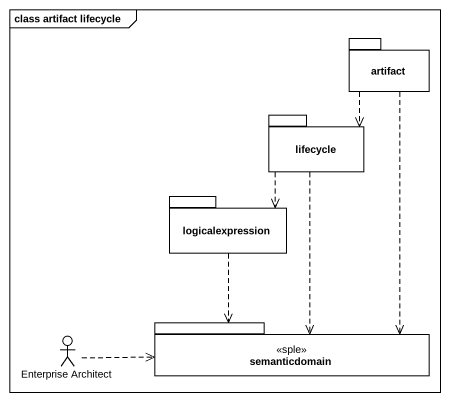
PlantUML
@startuml
mainframe class artifact lifecycle
package "artifact" as artifact_ {
}
package lifecycle {
}
package logicalexpression {
}
actor "Enterprise Architect" as Enterprise_Architect
package semanticdomain <<sple>> {
}
artifact_ ..> lifecycle
artifact_ ..> semanticdomain
lifecycle ..> logicalexpression
lifecycle ..> semanticdomain
logicalexpression ..> semanticdomain
Enterprise_Architect .right.> semanticdomain
@enduml
